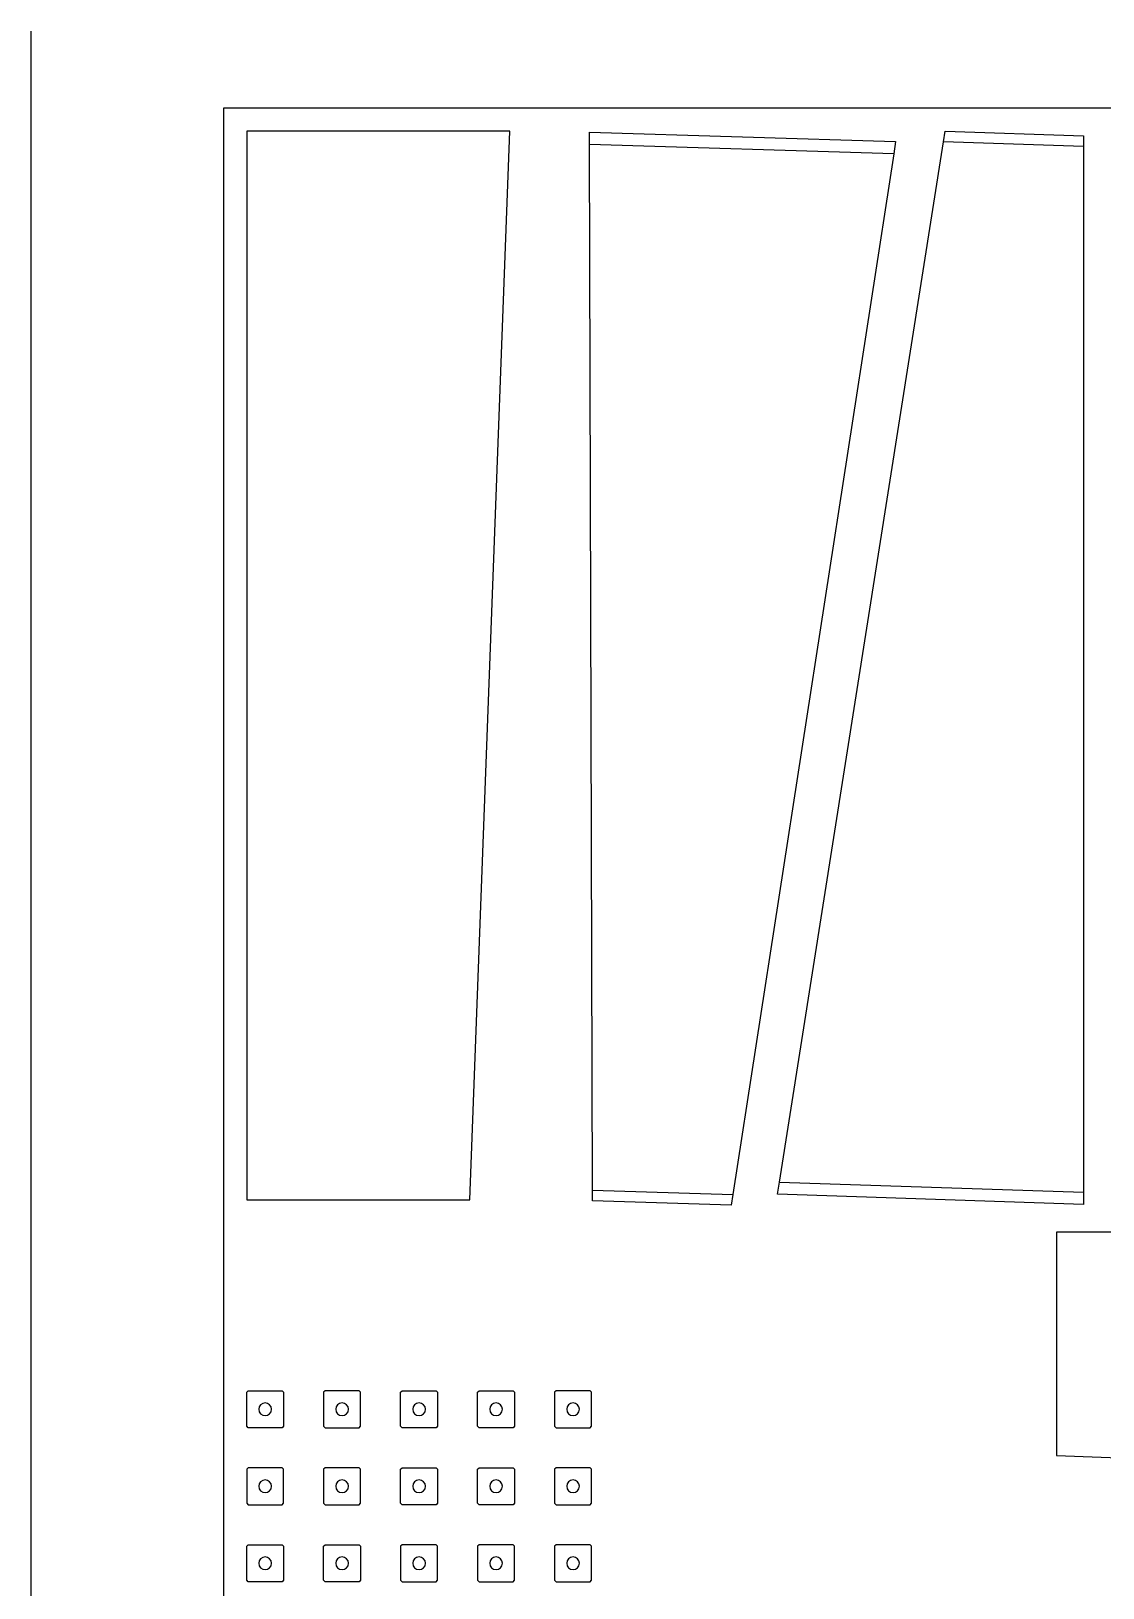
# Model space of a CAD drawing. Extents: x 150 to 6088, y 37 to 2750.
# Drawn here: x 3125 to 3821, y 1739 to 2750 of the extents above; entities that cross this region are included whole.
import ezdxf

# ---------------------------------------------------------------- set-up
doc = ezdxf.new("R2010")
doc.units = 0
doc.layers.add('00_Layout', color=7, linetype='CONTINUOUS')

msp = doc.modelspace()

# ---------------------------------------------------------------- linework, layer by layer
at = {"layer": '00_Layout', "color": 7}
for p, q in [((3124.993308, 149.999639), (3124.993308, 2749.993976)), ((4499.990216, 2699.994092), (3249.992787, 2699.994092)), ((3249.992787, 2699.994092), (3249.992787, 200.007103)), ((3435.99182, 2684.99225), (3264.991983, 2684.99225)), ((3264.991983, 2684.99225), (3264.991983, 1991.002189)), ((3409.991272, 1991.002189), (3435.99182, 2684.99225)), ((3487.749499, 2676.340394), (3487.728332, 2684.330793)), ((3487.728332, 2684.330793), (3686.504067, 2678.271848)), ((3487.728332, 2684.330793), (3686.504067, 2678.271848)), ((3487.749499, 2676.340394), (3487.728332, 2684.330793)), ((3717.531687, 2678.007265), (3718.629706, 2684.99225)), ((3717.531687, 2678.007265), (3718.629706, 2684.99225)), ((3718.629706, 2684.99225), (3808.590489, 2682.002465)), ((3718.629706, 2684.99225), (3808.590489, 2682.002465)), ((3808.590489, 2682.002465), (3808.590489, 2674.991022)), ((3808.590489, 2682.002465), (3808.590489, 2674.991022)), ((3489.593641, 1997.338947), (3487.749499, 2676.340394)), ((3685.271111, 2670.307907), (3487.749499, 2676.340394)), ((3685.271111, 2670.307907), (3580.66038, 1994.566119)), ((3611.084752, 2002.559164), (3717.531687, 2678.007265)), ((3686.504067, 2678.271848), (3685.271111, 2670.307907)), ((3686.504067, 2678.271848), (3685.271111, 2670.307907)), ((3808.590489, 2674.991022), (3717.531687, 2678.007265)), ((3808.590489, 2674.991022), (3808.590489, 1996.008095)), ((3609.83063, 1994.597869), (3611.084752, 2002.559164)), ((3609.83063, 1994.597869), (3611.084752, 2002.559164)), ((3611.084752, 2002.559164), (3808.590489, 1996.008095)), ((3489.614807, 1990.335441), (3489.593641, 1997.338947)), ((3489.614807, 1990.335441), (3489.593641, 1997.338947)), ((3489.593641, 1997.338947), (3580.66038, 1994.566119)), ((3580.66038, 1994.566119), (3579.580883, 1987.597009)), ((3580.66038, 1994.566119), (3579.580883, 1987.597009)), ((3808.590489, 1988.004467), (3609.83063, 1994.597869)), ((3808.590489, 1988.004467), (3609.83063, 1994.597869)), ((3808.590489, 1996.008095), (3808.590489, 1988.004467)), ((3808.590489, 1996.008095), (3808.590489, 1988.004467)), ((3264.991983, 1991.002189), (3409.991272, 1991.002189)), ((3579.580883, 1987.597009), (3489.614807, 1990.335441)), ((3579.580883, 1987.597009), (3489.614807, 1990.335441)), ((4484.988373, 1970.002256), (3790.990444, 1970.002256)), ((3790.990444, 1970.002256), (3790.990444, 1825.002967)), ((3264.991983, 1866.002711), (3265.992106, 1867.002834)), ((3264.991983, 1844.002655), (3264.991983, 1866.002711)), ((3265.992106, 1867.002834), (3287.992162, 1867.002834)), ((3287.992162, 1867.002834), (3288.992285, 1866.002711)), ((3288.992285, 1866.002711), (3288.992285, 1844.002655)), ((3315.992956, 1867.002834), (3314.992833, 1866.002711)), ((3314.992833, 1866.002711), (3314.992833, 1844.002655)), ((3337.993012, 1867.002834), (3315.992956, 1867.002834)), ((3338.993135, 1866.002711), (3337.993012, 1867.002834)), ((3338.993135, 1844.002655), (3338.993135, 1866.002711)), ((3364.991037, 1866.002711), (3365.991159, 1867.002834)), ((3364.991037, 1844.002655), (3364.991037, 1866.002711)), ((3365.991159, 1867.002834), (3387.991216, 1867.002834)), ((3387.991216, 1867.002834), (3388.991339, 1866.002711)), ((3388.991339, 1866.002711), (3388.991339, 1844.002655)), ((3414.991886, 1866.002711), (3415.992009, 1867.002834)), ((3414.991886, 1844.002655), (3414.991886, 1866.002711)), ((3415.992009, 1867.002834), (3437.992065, 1867.002834)), ((3437.992065, 1867.002834), (3438.992188, 1866.002711)), ((3438.992188, 1866.002711), (3438.992188, 1844.002655)), ((3465.992859, 1867.002834), (3464.992736, 1866.002711)), ((3464.992736, 1866.002711), (3464.992736, 1844.002655)), ((3487.992915, 1867.002834), (3465.992859, 1867.002834)), ((3488.990392, 1866.002711), (3487.992915, 1867.002834)), ((3488.990392, 1844.002655), (3488.990392, 1866.002711)), ((3281.142115, 1855.003688), (3281.142115, 1855.003688)), ((3331.141906, 1855.003688), (3331.141906, 1855.003688)), ((3381.141962, 1855.003688), (3381.141962, 1855.003688)), ((3431.141753, 1855.003688), (3431.141753, 1855.003688)), ((3481.141545, 1855.003688), (3481.141545, 1855.003688)), ((3265.992106, 1843.002532), (3264.991983, 1844.002655)), ((3287.992162, 1843.002532), (3265.992106, 1843.002532)), ((3288.992285, 1844.002655), (3287.992162, 1843.002532)), ((3314.992833, 1844.002655), (3315.992956, 1843.002532)), ((3315.992956, 1843.002532), (3337.993012, 1843.002532)), ((3337.993012, 1843.002532), (3338.993135, 1844.002655)), ((3365.991159, 1843.002532), (3364.991037, 1844.002655)), ((3387.991216, 1843.002532), (3365.991159, 1843.002532)), ((3388.991339, 1844.002655), (3387.991216, 1843.002532)), ((3415.992009, 1843.002532), (3414.991886, 1844.002655)), ((3437.992065, 1843.002532), (3415.992009, 1843.002532)), ((3438.992188, 1844.002655), (3437.992065, 1843.002532)), ((3464.992736, 1844.002655), (3465.992859, 1843.002532)), ((3465.992859, 1843.002532), (3487.992915, 1843.002532)), ((3487.992915, 1843.002532), (3488.990392, 1844.002655)), ((3790.990444, 1825.002967), (4484.988373, 1799.005065)), ((3265.992106, 1817.00463), (3264.991983, 1816.004507)), ((3264.991983, 1816.004507), (3264.991983, 1794.004451)), ((3287.992162, 1817.00463), (3265.992106, 1817.00463)), ((3288.992285, 1816.004507), (3287.992162, 1817.00463)), ((3288.992285, 1794.004451), (3288.992285, 1816.004507)), ((3315.992956, 1817.00463), (3314.992833, 1816.004507)), ((3314.992833, 1816.004507), (3314.992833, 1794.004451)), ((3337.993012, 1817.00463), (3315.992956, 1817.00463)), ((3338.993135, 1816.004507), (3337.993012, 1817.00463)), ((3338.993135, 1794.004451), (3338.993135, 1816.004507)), ((3364.991037, 1816.004507), (3365.991159, 1817.00463)), ((3364.991037, 1794.004451), (3364.991037, 1816.004507)), ((3365.991159, 1817.00463), (3387.991216, 1817.00463)), ((3387.991216, 1817.00463), (3388.991339, 1816.004507)), ((3388.991339, 1816.004507), (3388.991339, 1794.004451)), ((3414.991886, 1816.004507), (3415.992009, 1817.00463)), ((3414.991886, 1794.004451), (3414.991886, 1816.004507)), ((3415.992009, 1817.00463), (3437.992065, 1817.00463)), ((3437.992065, 1817.00463), (3438.992188, 1816.004507)), ((3438.992188, 1816.004507), (3438.992188, 1794.004451)), ((3465.992859, 1817.00463), (3464.992736, 1816.004507)), ((3464.992736, 1816.004507), (3464.992736, 1794.004451)), ((3487.992915, 1817.00463), (3465.992859, 1817.00463)), ((3488.990392, 1816.004507), (3487.992915, 1817.00463)), ((3488.990392, 1794.004451), (3488.990392, 1816.004507)), ((3281.142115, 1805.003791), (3281.142115, 1805.003791)), ((3331.141906, 1805.003791), (3331.141906, 1805.003791)), ((3381.141962, 1805.003791), (3381.141962, 1805.003791)), ((3431.141753, 1805.003791), (3431.141753, 1805.003791)), ((3481.141545, 1805.003791), (3481.141545, 1805.003791)), ((3264.991983, 1794.004451), (3265.992106, 1793.004328)), ((3265.992106, 1793.004328), (3287.992162, 1793.004328)), ((3287.992162, 1793.004328), (3288.992285, 1794.004451)), ((3314.992833, 1794.004451), (3315.992956, 1793.004328)), ((3315.992956, 1793.004328), (3337.993012, 1793.004328)), ((3337.993012, 1793.004328), (3338.993135, 1794.004451)), ((3365.991159, 1793.004328), (3364.991037, 1794.004451)), ((3387.991216, 1793.004328), (3365.991159, 1793.004328)), ((3388.991339, 1794.004451), (3387.991216, 1793.004328)), ((3415.992009, 1793.004328), (3414.991886, 1794.004451)), ((3437.992065, 1793.004328), (3415.992009, 1793.004328)), ((3438.992188, 1794.004451), (3437.992065, 1793.004328)), ((3464.992736, 1794.004451), (3465.992859, 1793.004328)), ((3465.992859, 1793.004328), (3487.992915, 1793.004328)), ((3487.992915, 1793.004328), (3488.990392, 1794.004451)), ((3264.991983, 1766.003658), (3265.992106, 1767.00378)), ((3264.991983, 1744.003601), (3264.991983, 1766.003658)), ((3265.992106, 1767.00378), (3287.992162, 1767.00378)), ((3287.992162, 1767.00378), (3288.992285, 1766.003658)), ((3288.992285, 1766.003658), (3288.992285, 1744.003601)), ((3314.992833, 1766.003658), (3315.992956, 1767.00378)), ((3314.992833, 1744.003601), (3314.992833, 1766.003658)), ((3315.992956, 1767.00378), (3337.993012, 1767.00378)), ((3337.993012, 1767.00378), (3338.993135, 1766.003658)), ((3338.993135, 1766.003658), (3338.993135, 1744.003601)), ((3365.991159, 1767.00378), (3364.991037, 1766.003658)), ((3364.991037, 1766.003658), (3364.991037, 1744.003601)), ((3387.991216, 1767.00378), (3365.991159, 1767.00378)), ((3388.991339, 1766.003658), (3387.991216, 1767.00378)), ((3388.991339, 1744.003601), (3388.991339, 1766.003658)), ((3415.992009, 1767.00378), (3414.991886, 1766.003658)), ((3414.991886, 1766.003658), (3414.991886, 1744.003601)), ((3437.992065, 1767.00378), (3415.992009, 1767.00378)), ((3438.992188, 1766.003658), (3437.992065, 1767.00378)), ((3438.992188, 1744.003601), (3438.992188, 1766.003658)), ((3465.992859, 1767.00378), (3464.992736, 1766.003658)), ((3464.992736, 1766.003658), (3464.992736, 1744.003601)), ((3487.992915, 1767.00378), (3465.992859, 1767.00378)), ((3488.990392, 1766.003658), (3487.992915, 1767.00378)), ((3488.990392, 1744.003601), (3488.990392, 1766.003658)), ((3281.142115, 1755.003921), (3281.142115, 1755.003921)), ((3331.141906, 1755.003921), (3331.141906, 1755.003921)), ((3381.141962, 1755.003921), (3381.141962, 1755.003921)), ((3431.141753, 1755.003921), (3431.141753, 1755.003921)), ((3481.141545, 1755.003921), (3481.141545, 1755.003921)), ((3265.992106, 1743.003478), (3264.991983, 1744.003601)), ((3287.992162, 1743.003478), (3265.992106, 1743.003478)), ((3288.992285, 1744.003601), (3287.992162, 1743.003478)), ((3315.992956, 1743.003478), (3314.992833, 1744.003601)), ((3337.993012, 1743.003478), (3315.992956, 1743.003478)), ((3338.993135, 1744.003601), (3337.993012, 1743.003478)), ((3364.991037, 1744.003601), (3365.991159, 1743.003478)), ((3365.991159, 1743.003478), (3387.991216, 1743.003478)), ((3387.991216, 1743.003478), (3388.991339, 1744.003601)), ((3414.991886, 1744.003601), (3415.992009, 1743.003478)), ((3415.992009, 1743.003478), (3437.992065, 1743.003478)), ((3437.992065, 1743.003478), (3438.992188, 1744.003601)), ((3464.992736, 1744.003601), (3465.992859, 1743.003478)), ((3465.992859, 1743.003478), (3487.992915, 1743.003478)), ((3487.992915, 1743.003478), (3488.990392, 1744.003601))]:
    msp.add_line(p, q, dxfattribs=at)
for points in [[(3276.992134, 1859.143204), (3274.704247, 1859.143204), (3272.84793, 1857.291569), (3272.842154, 1855.003688)], [(3272.842154, 1855.003688), (3272.84793, 1852.715808), (3274.704247, 1850.864173), (3276.992134, 1850.864173)], [(3281.142115, 1855.003688), (3281.136338, 1857.291569), (3279.280021, 1859.143204), (3276.992134, 1859.143204)], [(3276.992134, 1850.864173), (3279.280021, 1850.864173), (3281.136338, 1852.715808), (3281.142115, 1855.003688)], [(3326.991925, 1859.143204), (3324.704038, 1859.143204), (3322.847722, 1857.291569), (3322.841945, 1855.003688)], [(3322.841945, 1855.003688), (3322.847722, 1852.715808), (3324.704038, 1850.864173), (3326.991925, 1850.864173)], [(3331.141906, 1855.003688), (3331.136129, 1857.291569), (3329.279813, 1859.143204), (3326.991925, 1859.143204)], [(3326.991925, 1850.864173), (3329.279813, 1850.864173), (3331.136129, 1852.715808), (3331.141906, 1855.003688)], [(3376.991981, 1859.143204), (3374.704094, 1859.143204), (3372.847778, 1857.291569), (3372.842001, 1855.003688)], [(3372.842001, 1855.003688), (3372.847778, 1852.715808), (3374.704094, 1850.864173), (3376.991981, 1850.864173)], [(3381.141962, 1855.003688), (3381.136185, 1857.291569), (3379.279869, 1859.143204), (3376.991981, 1859.143204)], [(3376.991981, 1850.864173), (3379.279869, 1850.864173), (3381.136185, 1852.715808), (3381.141962, 1855.003688)], [(3426.991773, 1859.144545), (3424.703363, 1859.144545), (3422.846829, 1857.292093), (3422.841792, 1855.003688)], [(3422.841792, 1855.003688), (3422.846829, 1852.715284), (3424.703363, 1850.862832), (3426.991773, 1850.862832)], [(3431.141753, 1855.003688), (3431.136716, 1857.292093), (3429.280183, 1859.144545), (3426.991773, 1859.144545)], [(3426.991773, 1850.862832), (3429.280183, 1850.862832), (3431.136716, 1852.715284), (3431.141753, 1855.003688)], [(3476.991564, 1859.143204), (3474.703677, 1859.143204), (3472.84736, 1857.291569), (3472.841584, 1855.003688)], [(3472.841584, 1855.003688), (3472.84736, 1852.715808), (3474.703677, 1850.864173), (3476.991564, 1850.864173)], [(3481.141545, 1855.003688), (3481.135768, 1857.291569), (3479.279451, 1859.143204), (3476.991564, 1859.143204)], [(3476.991564, 1850.864173), (3479.279451, 1850.864173), (3481.135768, 1852.715808), (3481.141545, 1855.003688)], [(3276.992134, 1809.143307), (3274.704247, 1809.143307), (3272.84793, 1807.291671), (3272.842154, 1805.003791)], [(3272.842154, 1805.003791), (3272.84793, 1802.715911), (3274.704247, 1800.864276), (3276.992134, 1800.864276)], [(3281.142115, 1805.003791), (3281.136338, 1807.291671), (3279.280021, 1809.143307), (3276.992134, 1809.143307)], [(3276.992134, 1800.864276), (3279.280021, 1800.864276), (3281.136338, 1802.715911), (3281.142115, 1805.003791)], [(3326.991925, 1809.143307), (3324.704038, 1809.143307), (3322.847722, 1807.291671), (3322.841945, 1805.003791)], [(3322.841945, 1805.003791), (3322.847722, 1802.715911), (3324.704038, 1800.864276), (3326.991925, 1800.864276)], [(3331.141906, 1805.003791), (3331.136129, 1807.291671), (3329.279813, 1809.143307), (3326.991925, 1809.143307)], [(3326.991925, 1800.864276), (3329.279813, 1800.864276), (3331.136129, 1802.715911), (3331.141906, 1805.003791)], [(3376.991981, 1809.143307), (3374.704094, 1809.143307), (3372.847778, 1807.291671), (3372.842001, 1805.003791)], [(3372.842001, 1805.003791), (3372.847778, 1802.715911), (3374.704094, 1800.864276), (3376.991981, 1800.864276)], [(3381.141962, 1805.003791), (3381.136185, 1807.291671), (3379.279869, 1809.143307), (3376.991981, 1809.143307)], [(3376.991981, 1800.864276), (3379.279869, 1800.864276), (3381.136185, 1802.715911), (3381.141962, 1805.003791)], [(3426.991773, 1809.144647), (3424.703363, 1809.144647), (3422.846829, 1807.292196), (3422.841792, 1805.003791)], [(3422.841792, 1805.003791), (3422.846829, 1802.715387), (3424.703363, 1800.862935), (3426.991773, 1800.862935)], [(3431.141753, 1805.003791), (3431.136716, 1807.292196), (3429.280183, 1809.144647), (3426.991773, 1809.144647)], [(3426.991773, 1800.862935), (3429.280183, 1800.862935), (3431.136716, 1802.715387), (3431.141753, 1805.003791)], [(3476.991564, 1809.143307), (3474.703677, 1809.143307), (3472.84736, 1807.291671), (3472.841584, 1805.003791)], [(3472.841584, 1805.003791), (3472.84736, 1802.715911), (3474.703677, 1800.864276), (3476.991564, 1800.864276)], [(3481.141545, 1805.003791), (3481.135768, 1807.291671), (3479.279451, 1809.143307), (3476.991564, 1809.143307)], [(3476.991564, 1800.864276), (3479.279451, 1800.864276), (3481.135768, 1802.715911), (3481.141545, 1805.003791)], [(3276.992134, 1759.143436), (3274.704247, 1759.143436), (3272.84793, 1757.291801), (3272.842154, 1755.003921)], [(3281.142115, 1755.003921), (3281.136338, 1757.291801), (3279.280021, 1759.143436), (3276.992134, 1759.143436)], [(3326.991925, 1759.143436), (3324.704038, 1759.143436), (3322.847722, 1757.291801), (3322.841945, 1755.003921)], [(3331.141906, 1755.003921), (3331.136129, 1757.291801), (3329.279813, 1759.143436), (3326.991925, 1759.143436)], [(3376.991981, 1759.143436), (3374.704094, 1759.143436), (3372.847778, 1757.291801), (3372.842001, 1755.003921)], [(3381.141962, 1755.003921), (3381.136185, 1757.291801), (3379.279869, 1759.143436), (3376.991981, 1759.143436)], [(3426.991773, 1759.144777), (3424.703363, 1759.144777), (3422.846829, 1757.292325), (3422.841792, 1755.003921)], [(3431.141753, 1755.003921), (3431.136716, 1757.292325), (3429.280183, 1759.144777), (3426.991773, 1759.144777)], [(3476.991564, 1759.143436), (3474.703677, 1759.143436), (3472.84736, 1757.291801), (3472.841584, 1755.003921)], [(3481.141545, 1755.003921), (3481.135768, 1757.291801), (3479.279451, 1759.143436), (3476.991564, 1759.143436)], [(3272.842154, 1755.003921), (3272.84793, 1752.71604), (3274.704247, 1750.864405), (3276.992134, 1750.864405)], [(3276.992134, 1750.864405), (3279.280021, 1750.864405), (3281.136338, 1752.71604), (3281.142115, 1755.003921)], [(3322.841945, 1755.003921), (3322.847722, 1752.71604), (3324.704038, 1750.864405), (3326.991925, 1750.864405)], [(3326.991925, 1750.864405), (3329.279813, 1750.864405), (3331.136129, 1752.71604), (3331.141906, 1755.003921)], [(3372.842001, 1755.003921), (3372.847778, 1752.71604), (3374.704094, 1750.864405), (3376.991981, 1750.864405)], [(3376.991981, 1750.864405), (3379.279869, 1750.864405), (3381.136185, 1752.71604), (3381.141962, 1755.003921)], [(3422.841792, 1755.003921), (3422.846829, 1752.715516), (3424.703363, 1750.863064), (3426.991773, 1750.863064)], [(3426.991773, 1750.863064), (3429.280183, 1750.863064), (3431.136716, 1752.715516), (3431.141753, 1755.003921)], [(3472.841584, 1755.003921), (3472.84736, 1752.71604), (3474.703677, 1750.864405), (3476.991564, 1750.864405)], [(3476.991564, 1750.864405), (3479.279451, 1750.864405), (3481.135768, 1752.71604), (3481.141545, 1755.003921)]]:
    msp.add_open_spline(points, degree=3, dxfattribs=at)

doc.saveas('drawing.dxf')
